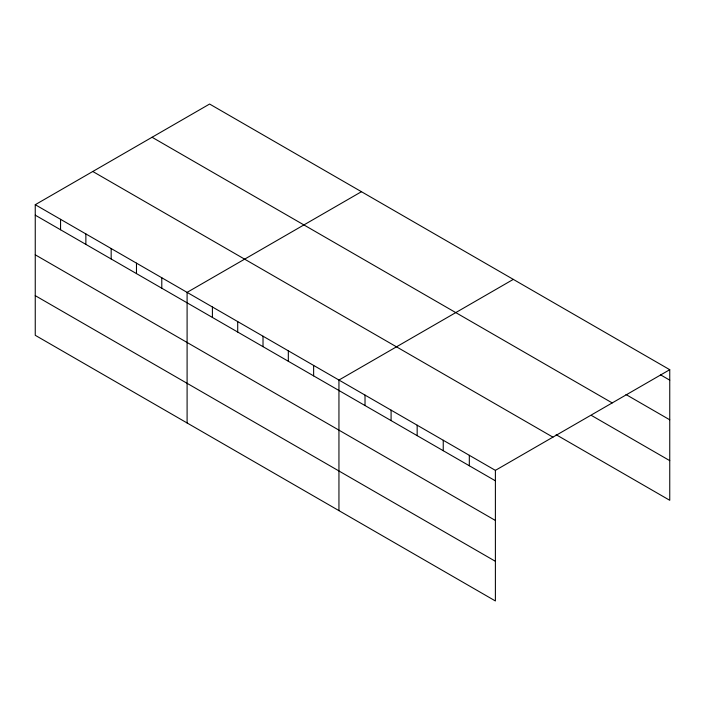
<?xml version="1.0" encoding="UTF-8"?>
<svg xmlns="http://www.w3.org/2000/svg" width="705" height="705" viewBox="0 0 705 705"><rect width="100%" height="100%" fill="white"/><g stroke="black" fill="none" stroke-linecap="round" stroke-linejoin="round"><path stroke-width="1.06" d="M35.25 204.706L495.395 470.367L495.395 600.96L35.25 335.298L35.25 204.706L209.605 104.04L669.75 369.702L669.75 500.294L556.139 434.703M361.454 191.707L187.098 292.372L187.098 422.965M513.302 279.383L338.946 380.048L338.946 510.632M495.395 470.367L669.75 369.702M660.435 374.778L669.75 380.154M625.978 394.527L669.75 419.801M152.069 137.263L612.213 402.925M591.521 415.483L669.75 460.647M92.787 171.491L552.932 437.153M35.25 215.157L495.395 480.819M35.25 254.805L495.395 520.466M35.25 295.651L495.395 561.312M469.318 455.315L469.318 465.767M443.242 440.264L443.242 450.715M417.166 425.203L417.166 435.655M391.09 410.151L391.09 420.603M365.023 395.1L365.023 405.551M313.637 365.437L313.637 375.88M288.327 350.817L288.327 361.268M263.018 336.206L263.018 346.657M237.708 321.595L237.708 332.046M212.408 306.983L212.408 317.435M161.789 277.761L161.789 288.213M136.479 263.15L136.479 273.602M111.17 248.539L111.17 258.991M85.869 233.928L85.869 244.379M60.559 219.317L60.559 229.768"/></g></svg>
